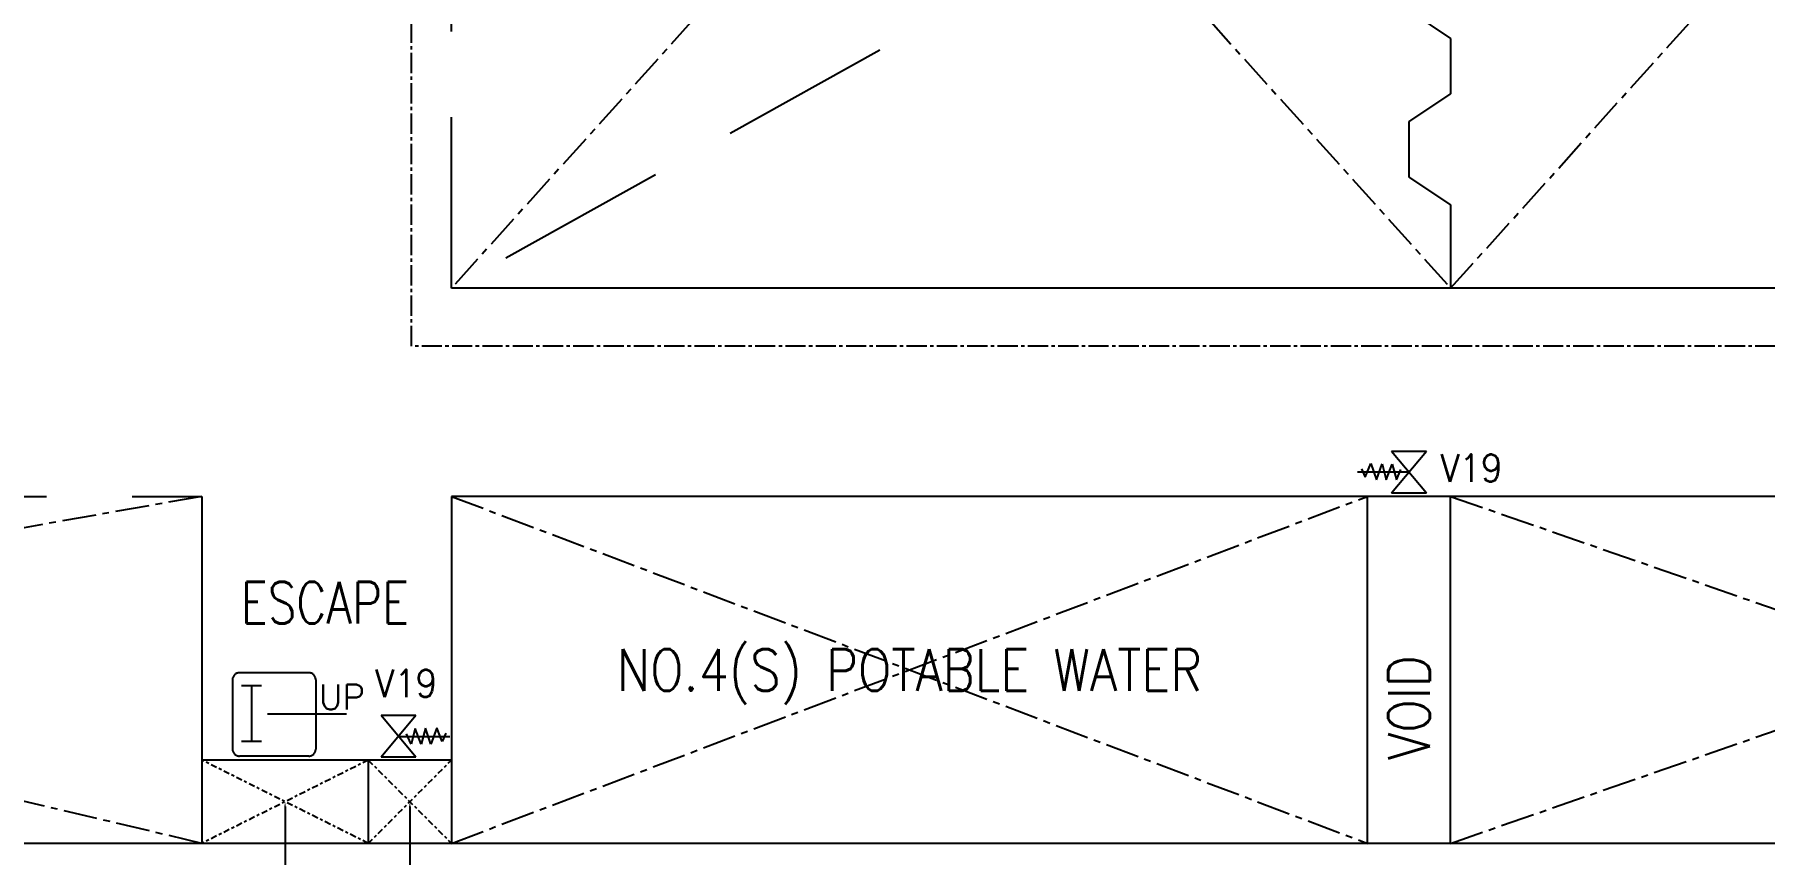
# Model space of a CAD drawing. Header units: millimetres. Extents: x 1638 to 3309, y -435 to 1865.
# Drawn here: x 2118.4 to 2182.6, y -319.9 to -289.5 of the extents above; entities that cross this region are included whole.
import ezdxf
from ezdxf.enums import TextEntityAlignment as Align

# ---------------------------------------------------------------- set-up
doc = ezdxf.new("R2010")
doc.units = ezdxf.units.MM
for name, pattern in [('CENTER', [2, 1.25, -0.25, 0.25, -0.25]), ('CENTER2', [1.125, 0.75, -0.125, 0.125, -0.125]), ('HIDDEN', [9.525, 6.35, -3.175])]:
    doc.linetypes.add(name, pattern=pattern)
doc.layers.add('ballast', color=1, linetype='HIDDEN', lineweight=25)
for name, color, linetype in [('DWGREV', 100, 'Continuous'), ('RED-1', 1, 'Continuous'), ('Ref-1', 6, 'CENTER'), ('Ref-2', 6, 'HIDDEN'), ('TEXT', 4, 'Continuous'), ('WINCH', 4, 'Continuous')]:
    doc.layers.add(name, color=color, linetype=linetype)
doc.styles.add('ROMANS', font='ROMANS.SHX')

# ---------------------------------------------------------------- blocks, each defined once
blk = doc.blocks.new('EXISTING BALLAST SYSTEM')
at = {"color": 8}
for p, q in [((2133.869, -298.916), (2133.869, -257.706)), ((2168.768, -304.97), (2170.056, -304.97)), ((2168.768, -304.97), (2170.056, -306.515)), ((2168.768, -306.515), (2170.056, -304.97)), ((2102.962, -306.643), (2124.597, -306.643)), ((2168.768, -306.515), (2170.056, -306.515)), ((2126.811, -313.678), (2126.071, -313.678)), ((2126.439, -313.678), (2126.439, -315.739)), ((2127.038, -314.72), (2129.968, -314.72)), ((2127.038, -314.72), (2127.749, -314.72)), ((2132.539, -314.782), (2131.251, -314.782)), ((2132.539, -314.782), (2131.251, -316.327)), ((2132.539, -316.327), (2131.251, -314.782)), ((2126.811, -315.739), (2126.071, -315.739)), ((2132.539, -316.327), (2131.251, -316.327))]:
    blk.add_line(p, q, dxfattribs=at)
at = {"color": 8, "linetype": 'CENTER2'}
for p, q in [((2132.377, -301.062), (2132.377, -286.939)), ((2211.137, -301.062), (2132.377, -301.062))]:
    blk.add_line(p, q, dxfattribs=at)
at = {"color": 8, "linetype": 'Continuous'}
for p, q in [((2167.648, -305.615), (2167.785, -305.925)), ((2167.785, -305.925), (2167.992, -305.427)), ((2167.992, -305.427), (2168.208, -306.029)), ((2168.208, -306.029), (2168.411, -305.436)), ((2168.411, -305.436), (2168.566, -306.034)), ((2168.566, -306.034), (2168.788, -305.45)), ((2168.788, -305.45), (2168.943, -306.034)), ((2168.943, -306.034), (2169.113, -305.643)), ((2169.412, -305.743), (2167.502, -305.743)), ((2124.597, -306.643), (2124.597, -319.521)), ((2132.52, -315.262), (2132.365, -315.845)), ((2132.741, -315.845), (2132.52, -315.262)), ((2132.897, -315.247), (2132.741, -315.845)), ((2133.099, -315.84), (2132.897, -315.247)), ((2133.316, -315.238), (2133.099, -315.84)), ((2133.523, -315.737), (2133.316, -315.238)), ((2131.895, -315.554), (2133.806, -315.554)), ((2132.365, -315.845), (2132.195, -315.454)), ((2133.66, -315.426), (2133.523, -315.737)), ((2133.869, -316.43), (2124.597, -316.43)), ((2130.778, -316.43), (2130.778, -319.521)), ((2350.219, -319.521), (2089.054, -319.521))]:
    blk.add_line(p, q, dxfattribs=at)
at = {"color": 8, "linetype": 'HIDDEN'}
for p, q in [((2128.57, -313.19), (2125.994, -313.19)), ((2125.737, -313.448), (2125.737, -316.024)), ((2128.828, -313.448), (2128.828, -316.024)), ((2128.57, -316.281), (2125.994, -316.281))]:
    blk.add_line(p, q, dxfattribs=at)
at = {"color": 8}
for centre, start, end in [((2125.994, -313.448), 90, 180), ((2128.57, -313.448), 0, 90), ((2125.994, -316.024), 180, 270), ((2128.57, -316.024), 270, 0)]:
    blk.add_arc(centre, 0.258, start, end, dxfattribs=at)
at = {"layer": 'DWGREV', "color": 8}
blk.add_line((2127.688, -318.155), (2127.688, -321.394), dxfattribs=at)
at = {"layer": 'DWGREV', "color": 8, "extrusion": (0, 0, -1)}
blk.add_line((2132.32, -318.165), (2132.32, -321.404), dxfattribs=at)
at = {"layer": 'DWGREV', "color": 8}
blk.add_solid([(2127.658, -318.155), (2127.688, -317.975), (2127.718, -318.155)], dxfattribs=at)
at = {"layer": 'DWGREV', "color": 8, "extrusion": (0, 0, -1)}
blk.add_solid([(-2132.35, -318.165), (-2132.32, -317.985), (-2132.29, -318.165)], dxfattribs=at)
at = {"layer": 'RED-1', "color": 8}
for p, q in [((2169.412, -288.614), (2170.958, -289.644)), ((2170.958, -289.644), (2170.958, -291.704)), ((2170.958, -291.704), (2169.412, -292.735)), ((2169.412, -292.735), (2169.412, -294.795)), ((2169.412, -294.795), (2170.958, -295.825)), ((2170.958, -295.825), (2170.958, -298.916)), ((2208.046, -298.916), (2133.869, -298.916)), ((2208.046, -306.643), (2133.869, -306.643)), ((2133.869, -306.643), (2133.869, -319.521)), ((2167.867, -319.521), (2167.867, -306.643)), ((2170.958, -319.521), (2170.958, -306.643))]:
    blk.add_line(p, q, dxfattribs=at)
at = {"layer": 'Ref-1', "color": 8}
for p, q in [((2133.869, -257.706), (2170.958, -298.916)), ((2170.958, -257.706), (2133.869, -298.916)), ((2170.958, -298.916), (2208.046, -257.706)), ((2124.597, -306.643), (2108.082, -309.56)), ((2133.869, -319.521), (2167.867, -306.643)), ((2133.869, -306.643), (2167.867, -319.521)), ((2170.958, -306.643), (2208.046, -319.521)), ((2170.958, -319.521), (2208.046, -306.643)), ((2124.597, -319.521), (2107.718, -315.529))]:
    blk.add_line(p, q, dxfattribs=at)
at = {"layer": 'Ref-1', "color": 8, "linetype": 'CENTER2', "ltscale": 0.3}
for p, q in [((2130.778, -316.43), (2124.597, -319.521)), ((2130.778, -319.521), (2124.597, -316.43)), ((2130.778, -319.521), (2133.869, -316.43)), ((2130.778, -316.43), (2133.869, -319.521))]:
    blk.add_line(p, q, dxfattribs=at)
at = {"layer": 'Ref-2', "color": 8}
blk.add_line((2208.046, -257.706), (2133.869, -298.916), dxfattribs=at)
at = {"color": 8, "linetype": 'Continuous', "style": 'ROMANS', "width": 0.9}
for p in [(2171.726, -306.103), (2132.178, -314.098)]:
    blk.add_text('V19', height=1.0302, dxfattribs=at).set_placement(p, align=Align.CENTER)
at = {"color": 8, "style": 'ROMANS'}
blk.add_text('UP', height=0.9272, dxfattribs=at).set_placement((2129.801, -314.555), align=Align.CENTER)
at = {"layer": 'TEXT', "color": 8, "style": 'ROMANS', "width": 0.85}
blk.add_text('NO.4(S) POTABLE WATER', height=1.54536, dxfattribs=at).set_placement((2150.868, -313.082), align=Align.MIDDLE_CENTER)
blk.add_text('VOID', height=1.5454, rotation=90, dxfattribs=at).set_placement((2169.409, -314.482), align=Align.MIDDLE_CENTER)
at = {"layer": 'WINCH', "color": 8, "linetype": 'Continuous', "style": 'ROMANS', "width": 0.8}
blk.add_text('ESCAPE', height=1.5454, dxfattribs=at).set_placement((2129.165, -311.361), align=Align.CENTER)

msp = doc.modelspace()

# ---------------------------------------------------------------- block references
at = {"layer": 'ballast'}
msp.add_blockref('EXISTING BALLAST SYSTEM', (0, 0), dxfattribs=at)

doc.saveas('drawing.dxf')
